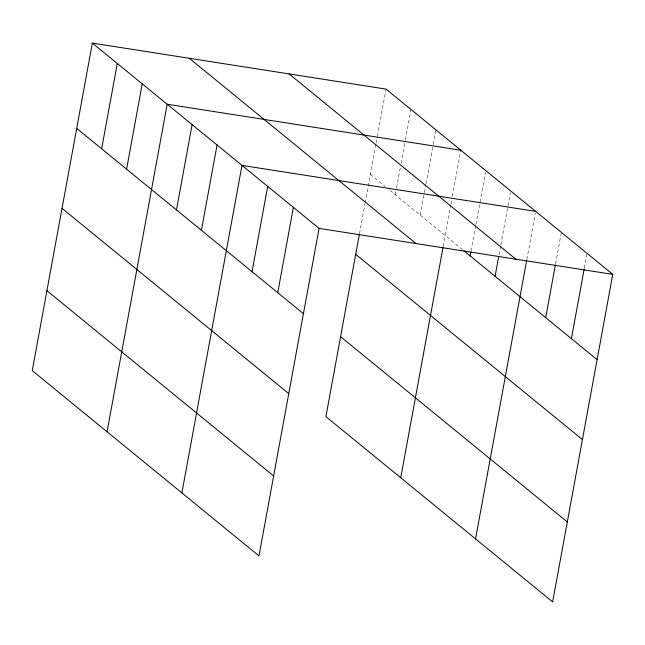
<?xml version="1.0" encoding="UTF-8"?>
<svg xmlns="http://www.w3.org/2000/svg" width="645" height="645" viewBox="0 0 645 645"><rect width="100%" height="100%" fill="white"/><g stroke="black" fill="none" stroke-linecap="round" stroke-linejoin="round"><path stroke-width="0.48" stroke-dasharray="3.23 2.42" d="M359.507 233.603L364.941 203.997M365.118 203.006L375.954 143.996M376.132 143.021L377.212 137.135M377.389 136.151L386.024 89.099M395.312 194.766L396.393 188.888M396.57 187.905L400.351 167.321M401.069 163.395L405.213 140.844M405.391 139.868L410.97 109.473M420.25 215.148L424.208 193.581M424.394 192.597L425.829 184.76M426.014 183.777L433.029 145.544M433.206 144.561L435.907 129.855M443.196 246.382L450.766 205.134M450.952 204.159L451.669 200.232M452.387 196.314L460.844 150.237M471.027 251.01L475.712 225.516M475.889 224.533L485.427 172.578M499.028 254.719L500.649 245.898M500.826 244.915L510.364 192.952M526.844 259.411L535.302 213.334M555.603 263.74L561.182 233.353M584.354 268.07L586.877 254.348M370.375 174.392L385.178 186.494M389.854 190.307L463.118 250.179"/><path stroke-width="0.97" d="M92.364 43.11L32.25 370.633L258.976 555.901L319.082 228.378L92.364 43.11L386.024 89.099L612.75 274.367L552.636 601.89L325.918 416.622L359.321 234.587M101.644 148.785L117.301 63.492M126.589 169.167L142.239 83.866M107.07 431.771L167.184 104.248L460.844 150.237M176.464 209.923L192.121 124.63M201.401 230.305L217.059 145.012M181.89 492.917L241.996 165.386L535.664 211.375M252.042 271.682L267.691 186.389M277.737 292.677L293.386 207.384M400.739 477.76L443.018 247.374M470.132 255.912L470.85 251.985M495.07 276.286L498.666 256.678M475.55 538.898L526.667 260.395M545.702 317.663L555.426 264.724M571.397 338.665L584.176 269.054M319.082 228.378L612.75 274.367M289.121 73.917L515.839 259.193M463.9 250.816L597.093 359.66M189.275 58.284L415.993 243.552M355.701 254.323L582.427 439.592M340.584 336.682L567.31 521.95M76.707 128.403L303.432 313.672M62.033 208.343L288.758 393.611M46.924 290.702L273.641 475.97"/></g></svg>
